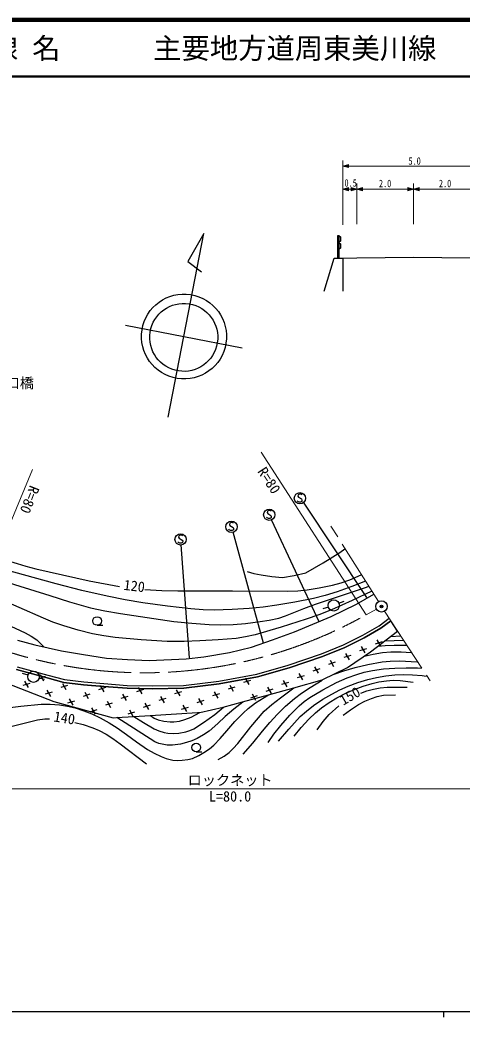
# Model space of a CAD drawing. Units: millimetres, scale not verified, with parts at other scales. Extents: x 40000 to 680000, y 20000 to 380000.
# Drawn here: x 193206 to 271264, y 204000 to 380000 of the extents above; entities that cross this region are included whole.
import ezdxf
from ezdxf.enums import TextEntityAlignment as Align

# ---------------------------------------------------------------- set-up
doc = ezdxf.new("R2010")
doc.units = ezdxf.units.MM
doc.header["$LTSCALE"] = 1000
doc.header["$PDMODE"] = 32
doc.header["$PDSIZE"] = 500
doc.linetypes.add('CHAIN', pattern=[18.5, 12, -1.5, 3.5, -1.5])
for name, color, linetype, lineweight in [('M-BGD', 7, 'Continuous', 25), ('M-BGD-EXST', 7, 'Continuous', 25), ('M-BMK', 2, 'CHAIN', 13), ('M-BMK-SRVR', 3, 'Continuous', 25), ('M-STR-HTXT', 7, 'Continuous', 13), ('M-TTL', 2, 'Continuous', 140), ('M-TTL-BAND', 7, 'Continuous', 25), ('M-TTL-LINE', 7, 'Continuous', 50)]:
    doc.layers.add(name, color=color, linetype=linetype, lineweight=lineweight)
doc.layers.add('M-OTRS', color=6, linetype='Continuous')
doc.layers.add('M-TTL-TXT', color=7, linetype='Continuous')
doc.styles.add('ＭＳ ゴシック', font='')
doc.styles.get('ＭＳ ゴシック').set_extended_font_data('MS Gothic')

msp = doc.modelspace()

# ---------------------------------------------------------------- linework, layer by layer
at = {"layer": 'M-BGD'}
for p, q in [((249353, 337954), (249353, 341954)), ((249353, 341954), (249503, 341954)), ((249503, 341954), (249503, 337954)), ((249503, 341954), (249803, 341704)), ((249803, 341704), (249803, 340954)), ((249803, 340954), (249503, 340704)), ((249503, 340704), (249803, 340454)), ((249803, 339704), (249503, 339454)), ((249803, 340454), (249803, 339704)), ((246945, 332111), (248698, 337954)), ((248698, 337954), (250198, 337954)), ((250198, 337954), (252698, 337987)), ((250198, 337954), (250198, 332117)), ((252698, 337987), (262698, 338121)), ((262698, 338121), (272698, 337987)), ((252628, 276887), (255677, 278626)), ((247657, 276370), (246701, 276074)), ((248128, 274704), (252628, 276887)), ((249535, 277051), (250458, 277435)), ((241670, 272015), (248128, 274704)), ((206818, 273149), (207818, 273149)), ((253735, 271400), (256619, 273048)), ((256619, 273048), (258392, 274383)), ((256894, 272629), (258664, 273961)), ((258664, 273961), (256894, 272629)), ((259872, 272086), (258664, 273961)), ((237783, 270577), (241670, 272015)), ((250337, 269701), (253735, 271400)), ((253971, 270959), (256894, 272629)), ((256894, 272629), (253971, 270959)), ((255072, 268468), (259872, 272086)), ((258670, 271180), (260383, 271291)), ((192772, 270496), (195860, 269698)), ((195860, 269698), (200515, 268633)), ((234109, 269272), (237783, 270577)), ((246442, 268104), (250337, 269701)), ((250544, 269245), (253971, 270959)), ((253971, 270959), (250544, 269245)), ((253460, 269384), (254095, 268272)), ((257143, 270207), (255919, 269832)), ((256213, 270575), (256848, 269463)), ((257679, 270433), (260889, 270505)), ((200515, 268633), (204456, 267967)), ((204456, 267967), (208476, 267355)), ((222528, 267222), (225670, 267595)), ((225670, 267595), (230196, 268367)), ((230196, 268367), (234109, 269272)), ((240572, 266096), (246442, 268104)), ((240720, 265618), (246618, 267636)), ((246618, 267636), (240720, 265618)), ((246618, 267636), (250544, 269245)), ((250544, 269245), (246618, 267636)), ((251636, 267825), (250412, 267449)), ((250706, 268193), (251341, 267081)), ((251040, 265707), (255072, 268468)), ((254390, 269016), (253165, 268640)), ((192735, 265838), (198142, 264345)), ((208476, 267355), (212203, 267089)), ((212203, 267089), (216037, 266956)), ((216037, 266956), (222528, 267222)), ((235011, 264551), (240572, 266096)), ((245199, 265810), (245834, 264698)), ((248883, 266633), (247658, 266258)), ((247953, 267002), (248588, 265890)), ((192586, 265360), (198015, 263861)), ((198015, 263861), (192586, 265360)), ((194632, 264344), (193670, 264617)), ((197679, 264094), (196455, 263718)), ((196749, 264462), (197384, 263350)), ((198142, 264345), (201077, 263572)), ((228317, 263315), (235011, 264551)), ((228393, 262821), (235123, 264064)), ((235123, 264064), (228393, 262821)), ((235123, 264064), (240720, 265618)), ((240720, 265618), (235123, 264064)), ((243376, 264251), (242151, 263875)), ((242446, 264619), (243081, 263507)), ((246129, 265442), (244905, 265066)), ((246545, 263500), (251040, 265707)), ((188992, 263681), (193279, 261983)), ((194925, 262902), (193701, 262527)), ((193996, 263271), (194631, 262159)), ((196570, 263853), (197546, 263634)), ((198015, 263861), (200983, 263080)), ((200983, 263080), (198015, 263861)), ((201624, 262532), (200399, 262156)), ((200694, 262900), (201329, 261788)), ((200983, 263080), (204424, 262663)), ((204424, 262663), (200983, 263080)), ((201077, 263572), (204476, 263161)), ((204424, 262663), (207991, 262353)), ((207991, 262353), (204424, 262663)), ((204476, 263161), (208029, 262852)), ((207392, 262529), (208027, 261417)), ((207991, 262353), (212123, 262043)), ((212123, 262043), (207991, 262353)), ((208029, 262852), (212148, 262543)), ((212148, 262543), (216525, 262440)), ((216525, 262440), (222086, 262543)), ((222086, 262543), (228317, 263315)), ((222122, 262043), (228393, 262821)), ((228393, 262821), (222122, 262043)), ((230240, 262607), (230876, 261495)), ((233924, 263430), (232699, 263055)), ((232994, 263799), (233629, 262687)), ((240622, 263060), (239398, 262684)), ((239692, 263428), (240327, 262316)), ((241557, 262121), (246545, 263500)), ((193279, 261983), (199179, 259722)), ((198870, 261340), (197646, 260965)), ((197940, 261709), (198576, 260597)), ((205568, 260969), (204344, 260594)), ((204639, 261338), (205274, 260226)), ((208322, 262161), (207098, 261785)), ((212267, 260599), (211042, 260223)), ((211337, 260967), (211972, 259855)), ((212123, 262043), (216524, 261940)), ((216524, 261940), (212123, 262043)), ((215020, 261790), (213796, 261414)), ((214090, 262158), (214726, 261046)), ((216524, 261940), (222122, 262043)), ((222122, 262043), (216524, 261940)), ((218035, 260596), (218670, 259484)), ((221719, 261419), (220494, 261043)), ((220789, 261787), (221424, 260675)), ((228417, 261048), (227192, 260672)), ((227487, 261416), (228122, 260304)), ((231170, 262239), (229946, 261864)), ((232520, 259638), (237101, 260890)), ((235115, 260677), (233891, 260301)), ((234185, 261045), (234821, 259933)), ((237869, 261868), (236644, 261493)), ((236939, 262237), (237574, 261124)), ((237101, 260890), (241557, 262121)), ((199179, 259722), (209667, 256836)), ((202815, 259778), (201591, 259403)), ((201885, 260146), (202520, 259034)), ((209513, 259407), (208289, 259032)), ((208583, 259775), (209219, 258663)), ((216212, 259036), (214987, 258661)), ((215282, 259405), (215917, 258293)), ((218965, 260228), (217741, 259852)), ((221980, 259034), (222615, 257922)), ((225663, 259857), (224439, 259481)), ((224734, 260225), (225369, 259113)), ((229082, 258704), (232520, 259638)), ((206760, 258216), (205535, 257840)), ((205830, 258584), (206465, 257472)), ((210283, 256857), (213339, 257027)), ((213458, 257845), (212234, 257469)), ((212528, 258213), (213163, 257101)), ((213339, 257027), (216204, 257218)), ((216204, 257218), (224562, 257728)), ((222910, 258665), (221685, 258290)), ((224562, 257728), (224986, 257770)), ((224986, 257770), (229082, 258704)), ((209667, 256836), (210283, 256857)), ((224342, 250812), (225342, 250812))]:
    msp.add_line(p, q, dxfattribs=at)
for points in [[(233337, 282633), (234492, 282299), (235783, 282053), (237704, 281767), (239588, 281612), (241643, 281963), (243692, 282428), (246729, 284175), (249710, 286018), (250575, 286652)], [(186032, 284165), (187191, 284481), (188474, 284709), (189477, 284747), (190388, 284666), (191555, 284406), (192704, 284046), (194241, 283558), (195989, 283127), (205413, 281006), (210807, 279983)], [(254193, 280961), (251786, 279976), (249220, 279044), (247112, 278411), (245056, 277901), (241721, 277232), (238538, 276696), (236162, 276365), (233650, 276123), (230704, 275933), (227503, 275833), (225563, 275872), (223370, 276030), (219264, 276498), (214904, 277098), (211764, 277633), (208628, 278272), (204146, 279313), (199619, 280471), (190419, 283024)], [(215257, 279458), (218253, 279277), (221074, 279209), (230732, 279253), (240483, 279172), (242281, 279239), (243892, 279399), (246064, 279754), (248393, 280243), (249942, 280650), (251422, 281158), (253479, 282083)], [(189515, 281166), (198497, 278426), (201963, 277316), (205658, 276251), (208201, 275713), (210963, 275236), (220394, 273844), (223576, 273509), (226628, 273292), (228628, 273234), (230828, 273277), (233035, 273471), (235592, 273806), (237180, 274049), (238938, 274427), (240103, 274794), (241588, 275389), (243346, 276125), (245415, 276872), (254366, 279887), (254780, 280037)], [(255334, 279167), (251851, 277498), (248194, 275869), (245961, 274993), (243758, 274234), (239337, 272819), (234761, 271473), (233001, 271087), (231405, 270836), (228216, 270563), (224985, 270392), (222186, 270302), (219198, 270317), (214608, 270607), (210021, 271001), (208039, 271275), (206017, 271661), (203498, 272304), (200932, 273071), (199041, 273721), (197366, 274400), (188714, 278163)], [(181412, 276725), (182417, 276731), (183313, 276614), (184456, 276244), (185482, 275809), (194150, 271833), (195180, 271247), (196166, 270558), (197412, 269326)], [(256385, 269457), (257693, 269590), (259293, 269639), (261429, 269667)], [(253983, 267722), (255545, 268071), (257223, 268333), (258690, 268452), (260490, 268480), (262267, 268365)], [(248517, 264469), (250405, 265132), (252362, 265709), (254623, 266218), (257183, 266675), (258596, 266826), (260241, 266891), (263334, 266708)], [(237016, 252460), (238040, 253941), (239247, 255488), (240856, 257272), (242509, 258949), (243409, 259703), (244393, 260386), (246703, 261764), (249116, 263072), (250959, 263850), (252661, 264461), (254003, 264862), (255426, 265175), (257410, 265436), (259416, 265590), (261414, 265655), (263419, 265618), (264055, 265596)], [(238863, 252690), (240677, 254829), (242701, 257043), (243777, 258010), (245045, 258990), (246703, 260085), (248297, 261018), (249708, 261774), (251139, 262424), (252834, 263030), (254612, 263555), (256167, 263929), (257787, 264213), (259379, 264388), (260936, 264454), (262537, 264416), (264206, 264274), (264954, 264192)], [(232627, 250384), (234344, 252336), (236056, 254438), (237327, 255982), (238681, 257459), (240118, 258853), (241668, 260206), (242930, 261176), (244424, 262181), (246537, 263479)], [(241598, 253556), (242863, 255106), (244208, 256585), (245373, 257684), (246467, 258578), (247776, 259498), (249146, 260329), (250723, 261151), (252367, 261884), (253831, 262434), (255364, 262896), (256541, 263167), (257929, 263371), (259127, 263438), (260339, 263390), (262660, 263113)], [(253392, 261153), (254457, 261570), (255614, 261894), (256796, 262112), (258016, 262233), (261550, 262247)], [(190001, 258447), (193377, 258891), (196960, 259246), (198562, 259232), (200220, 259105), (201607, 258898), (202979, 258577), (204498, 258074), (205900, 257503), (207352, 256823), (208934, 255961), (210372, 255043), (211991, 253877), (213760, 252569), (215738, 251251), (216903, 250594), (218169, 250004), (219049, 249657), (220206, 249334), (220965, 249287), (221846, 249342), (222844, 249447), (223671, 249652), (224766, 250150), (225686, 250680), (226676, 251355), (227455, 252019), (228570, 253168), (229711, 254496), (231149, 256160), (232590, 257659), (233526, 258490), (234803, 259456), (237113, 260886)], [(228209, 249435), (229249, 250044), (230142, 250687), (230863, 251374), (231652, 252286), (233974, 255236), (236302, 258009), (237667, 259187), (239208, 260368), (241558, 262135)], [(250288, 257292), (251564, 258257), (252977, 259195), (254121, 259778), (255293, 260252), (256246, 260574), (257415, 260832), (259519, 260893)], [(232533, 259598), (230963, 258359), (229464, 257045), (228140, 255787), (226588, 254466), (225592, 253793), (224470, 253162), (223555, 252755), (222595, 252446), (221525, 252189), (220140, 251980), (219222, 252007), (218339, 252142), (217756, 252290), (217029, 252597), (210326, 256865)], [(213312, 257041), (214999, 255967), (216905, 254882), (217725, 254515), (218678, 254206), (219290, 254093), (220290, 254044), (221281, 254115), (222469, 254332), (223229, 254573), (223928, 254902), (225643, 256003), (227600, 257392), (229144, 258723)], [(245686, 254721), (246761, 256164), (247811, 257394), (249514, 258908)], [(216230, 257214), (216904, 256780), (217620, 256467), (218598, 256230), (219700, 256092), (220380, 256093), (221371, 256239), (222297, 256498), (223411, 256947), (224956, 257785)], [(187814, 254189), (191345, 255204), (195136, 256185), (196307, 256466), (197577, 256642), (198450, 256645)], [(202880, 255977), (204345, 255612), (206062, 255066), (207181, 254602), (208422, 253951), (209623, 253178), (210902, 252217), (215546, 248668)]]:
    msp.add_lwpolyline(points, dxfattribs=at)
for centre, major_axis in [((248612, 276666), (1000, 0)), ((206818, 273909), (760, 0)), ((195594, 264072), (1000, 0)), ((224342, 251572), (760, 0))]:
    msp.add_ellipse(centre, major_axis=major_axis, ratio=0.999975, dxfattribs=at)
at = {"layer": 'M-BGD-EXST'}
for p, q in [((242321, 296203), (242281, 295963)), ((242281, 295963), (242361, 295763)), ((242561, 296323), (242321, 296203)), ((242361, 295763), (242921, 295443)), ((242721, 296323), (242561, 296323)), ((242881, 296283), (242721, 296323)), ((242961, 296203), (242881, 296283)), ((242241, 295003), (242161, 295123)), ((242481, 294883), (242241, 295003)), ((242761, 294883), (242481, 294883)), ((242961, 295003), (242761, 294883)), ((242921, 295443), (243001, 295243)), ((243001, 295243), (242961, 295003)), ((243210, 294855), (254412, 278053)), ((236830, 292104), (236750, 292224)), ((236910, 293304), (236870, 293064)), ((236870, 293064), (236950, 292864)), ((237150, 293424), (236910, 293304)), ((236950, 292864), (237510, 292544)), ((237310, 293424), (237150, 293424)), ((237470, 293384), (237310, 293424)), ((237550, 293304), (237470, 293384)), ((237510, 292544), (237590, 292344)), ((237590, 292344), (237550, 292104)), ((230243, 291178), (230203, 290938)), ((230203, 290938), (230283, 290738)), ((230483, 291298), (230243, 291178)), ((230283, 290738), (230843, 290418)), ((230643, 291298), (230483, 291298)), ((230803, 291258), (230643, 291298)), ((230883, 291178), (230803, 291258)), ((230843, 290418), (230923, 290218)), ((237070, 291984), (236830, 292104)), ((237350, 291984), (237070, 291984)), ((237550, 292104), (237350, 291984)), ((237609, 291687), (245965, 273830)), ((221256, 288955), (221216, 288715)), ((221216, 288715), (221297, 288515)), ((221497, 289075), (221256, 288955)), ((221657, 289075), (221497, 289075)), ((221817, 289035), (221657, 289075)), ((221897, 288955), (221817, 289035)), ((230163, 289978), (230083, 290098)), ((230403, 289858), (230163, 289978)), ((230683, 289858), (230403, 289858)), ((230883, 289978), (230683, 289858)), ((230815, 289667), (236141, 270066)), ((230923, 290218), (230883, 289978)), ((221177, 287755), (221097, 287875)), ((221417, 287635), (221177, 287755)), ((221297, 288515), (221857, 288195)), ((221697, 287635), (221417, 287635)), ((221588, 287326), (223103, 267403)), ((221897, 287755), (221697, 287635)), ((221857, 288195), (221937, 287995)), ((221937, 287995), (221897, 287755))]:
    msp.add_line(p, q, dxfattribs=at)
for centre in [(242641, 295563), (237230, 292664), (230563, 290538), (221577, 288315)]:
    msp.add_ellipse(centre, major_axis=(1000, 0), ratio=0.999975, dxfattribs=at)
at = {"layer": 'M-BMK'}
for p, q in [((256509, 277326), (248110, 290654)), ((254336, 275003), (256164, 276001)), ((257589, 275643), (265617, 263370))]:
    msp.add_line(p, q, dxfattribs=at)
msp.add_ellipse((215180, 344769), major_axis=(79011, -12568), ratio=0.999975, start_param=4.4599355, end_param=5.381552, dxfattribs=at)
at = {"layer": 'M-BMK-SRVR'}
for p, q in [((219359, 309895), (225661, 342319)), ((225661, 342319), (222863, 337390)), ((222863, 337390), (225239, 335557)), ((211818, 326133), (232433, 322126))]:
    msp.add_line(p, q, dxfattribs=at)
for centre, major_axis in [((222167, 324121), (7407, -1178)), ((222128, 323968), (5926, -943)), ((257042, 276480), (1000, 0)), ((257042, 276480), (40, 0))]:
    msp.add_ellipse(centre, major_axis=major_axis, ratio=0.999975, dxfattribs=at)
at = {"layer": 'M-OTRS'}
msp.add_point((257042, 276480), dxfattribs=at)
at = {"layer": 'M-STR-HTXT'}
for p, q in [((250198, 343807), (250199, 355214)), ((250198, 354212), (251198, 354492)), ((251198, 353932), (250198, 354212)), ((250198, 354212), (275198, 354212)), ((250199, 354214), (251199, 354494)), ((251199, 353934), (250199, 354214)), ((250478, 354212), (251158, 354412)), ((251158, 354012), (250478, 354212)), ((250479, 354214), (251159, 354414)), ((251159, 354014), (250479, 354214)), ((250638, 354212), (251118, 354332)), ((251118, 354092), (250638, 354212)), ((250639, 354214), (251119, 354334)), ((251119, 354094), (250639, 354214)), ((250878, 354212), (251078, 354252)), ((251078, 354172), (250878, 354212)), ((250879, 354214), (251079, 354254)), ((251079, 354174), (250879, 354214)), ((251078, 354252), (251078, 354172)), ((251079, 354254), (251079, 354174)), ((251118, 354332), (251118, 354092)), ((251119, 354334), (251119, 354094)), ((251158, 354412), (251158, 354012)), ((251159, 354414), (251159, 354014)), ((251198, 354492), (251198, 353932)), ((251199, 354494), (251199, 353934)), ((250198, 350117), (251198, 350397)), ((250199, 350119), (251199, 350399)), ((250478, 350117), (251158, 350317)), ((250479, 350119), (251159, 350319)), ((251158, 350317), (251158, 349917)), ((251159, 350319), (251159, 349919)), ((251198, 350397), (251198, 349837)), ((251199, 350399), (251199, 349839)), ((251698, 349837), (251698, 350397)), ((251698, 350397), (252698, 350117)), ((251738, 349917), (251738, 350317)), ((251738, 350317), (252418, 350117)), ((252698, 351117), (252698, 343955)), ((252698, 350117), (253698, 350397)), ((252978, 350117), (253658, 350317)), ((253658, 350317), (253658, 349917)), ((253698, 350397), (253698, 349837)), ((261698, 349837), (261698, 350397)), ((261698, 350397), (262698, 350117)), ((261738, 349917), (261738, 350317)), ((261738, 350317), (262418, 350117)), ((262698, 351117), (262698, 343955)), ((262698, 350117), (263698, 350397)), ((262978, 350117), (263658, 350317)), ((263658, 350317), (263658, 349917)), ((263698, 350397), (263698, 349837)), ((251198, 349837), (250198, 350117)), ((250198, 350117), (262698, 350117)), ((250198, 350117), (252698, 350117)), ((251199, 349839), (250199, 350119)), ((251158, 349917), (250478, 350117)), ((251159, 349919), (250479, 350119)), ((250638, 350117), (251118, 350237)), ((251118, 349997), (250638, 350117)), ((250639, 350119), (251119, 350239)), ((251119, 349999), (250639, 350119)), ((250878, 350117), (251078, 350157)), ((251078, 350077), (250878, 350117)), ((250879, 350119), (251079, 350159)), ((251079, 350079), (250879, 350119)), ((251078, 350157), (251078, 350077)), ((251079, 350159), (251079, 350079)), ((251118, 350237), (251118, 349997)), ((251119, 350239), (251119, 349999)), ((252698, 350117), (251698, 349837)), ((252418, 350117), (251738, 349917)), ((251778, 349997), (251778, 350237)), ((251778, 350237), (252258, 350117)), ((252258, 350117), (251778, 349997)), ((251818, 350077), (251818, 350157)), ((251818, 350157), (252018, 350117)), ((252018, 350117), (251818, 350077)), ((253698, 349837), (252698, 350117)), ((253658, 349917), (252978, 350117)), ((253138, 350117), (253618, 350237)), ((253618, 349997), (253138, 350117)), ((253378, 350117), (253578, 350157)), ((253578, 350077), (253378, 350117)), ((253578, 350157), (253578, 350077)), ((253618, 350237), (253618, 349997)), ((262698, 350117), (261698, 349837)), ((262418, 350117), (261738, 349917)), ((261778, 349997), (261778, 350237)), ((261778, 350237), (262258, 350117)), ((262258, 350117), (261778, 349997)), ((261818, 350077), (261818, 350157)), ((261818, 350157), (262018, 350117)), ((262018, 350117), (261818, 350077)), ((263698, 349837), (262698, 350117)), ((262698, 350117), (275198, 350117)), ((263658, 349917), (262978, 350117)), ((263138, 350117), (263618, 350237)), ((263618, 349997), (263138, 350117)), ((263378, 350117), (263578, 350157)), ((263578, 350077), (263378, 350117)), ((263578, 350157), (263578, 350077)), ((263618, 350237), (263618, 349997)), ((235809, 303688), (254336, 275003)), ((183276, 271404), (195405, 300647)), ((184276, 244279), (276350, 244279))]:
    msp.add_line(p, q, dxfattribs=at)
at = {"layer": 'M-TTL'}
msp.add_line((680000, 380000), (40000, 380000), dxfattribs=at)
at = {"layer": 'M-TTL-BAND'}
for p, q in [((40000, 205000), (579000, 205000)), ((268000, 205000), (268000, 204000))]:
    msp.add_line(p, q, dxfattribs=at)
at = {"layer": 'M-TTL-LINE'}
msp.add_line((40000, 370000), (680000, 370000), dxfattribs=at)

# ---------------------------------------------------------------- texts
at = {"layer": 'M-BGD', "style": 'ＭＳ ゴシック'}
for s, rotation, p in [('120', 353.301, (211371, 278866)), ('150', 30.1, (250561, 258479)), ('140', 351.101, (198992, 255650))]:
    msp.add_text(s, height=1833, rotation=rotation, dxfattribs=at).set_placement(p, align=Align.BOTTOM_LEFT)
at = {"layer": 'M-STR-HTXT', "style": 'ＭＳ ゴシック', "width": 0.7}
for s, p in [('5.0', (261805, 354050)), ('0.5', (250513, 350181)), ('2.0', (256592, 350086)), ('2.0', (267183, 350086))]:
    msp.add_text(s, height=1320, dxfattribs=at).set_placement(p, align=Align.BOTTOM_LEFT)
at = {"layer": 'M-STR-HTXT', "style": 'ＭＳ ゴシック'}
for s, p in [('橋名\u3000\u3000\u3000第1白口橋', (171931, 314440)), ('ロックネット', (222813, 244357)), ('L=80.0', (226563, 241492))]:
    msp.add_text(s, height=1833, dxfattribs=at).set_placement(p, align=Align.BOTTOM_LEFT)
for rotation, p in [(303.202, (234616, 300011)), (248.401, (194491, 298185))]:
    msp.add_text('R=80', height=1833, rotation=rotation, dxfattribs=at).set_placement(p, align=Align.BOTTOM_LEFT)
at = {"layer": 'M-TTL-TXT', "style": 'ＭＳ ゴシック'}
for s, p in [('路 線 名', (180380, 375000)), ('主要地方道周東美川線', (216734, 375000))]:
    msp.add_text(s, height=3666, dxfattribs=at).set_placement(p, align=Align.MIDDLE_LEFT)

doc.saveas('drawing.dxf')
